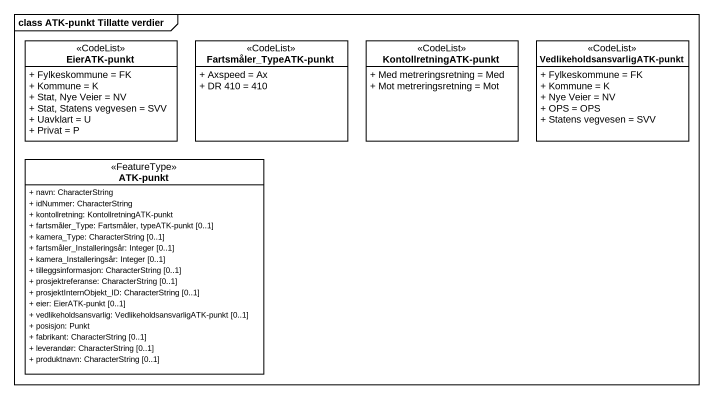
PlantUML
@startuml
mainframe class ATK-punkt Tillatte verdier
hide circle
hide empty members
skinparam classAttributeIconSize 0
class "EierATK-punkt" as EierATK_punkt <<CodeList>> {
  + Fylkeskommune = FK
  + Kommune = K
  + Stat, Nye Veier = NV
  + Stat, Statens vegvesen = SVV
  + Uavklart = U
  + Privat = P
}
class "Fartsmåler_TypeATK-punkt" as Fartsmåler_TypeATK_punkt <<CodeList>> {
  + Axspeed = Ax
  + DR 410 = 410
}
class "KontollretningATK-punkt" as KontollretningATK_punkt <<CodeList>> {
  + Med metreringsretning = Med
  + Mot metreringsretning = Mot
}
class "VedlikeholdsansvarligATK-punkt" as VedlikeholdsansvarligATK <<CodeList>> {
  + Fylkeskommune = FK
  + Kommune = K
  + Nye Veier = NV
  + OPS = OPS
  + Statens vegvesen = SVV
}
class "ATK-punkt" as ATK_punkt <<FeatureType>> {
  + navn: CharacterString
  + idNummer: CharacterString
  + kontollretning: KontollretningATK-punkt
  + fartsmåler_Type: Fartsmåler, typeATK-punkt [0..1]
  + kamera_Type: CharacterString [0..1]
  + fartsmåler_Installeringsår: Integer [0..1]
  + kamera_Installeringsår: Integer [0..1]
  + tilleggsinformasjon: CharacterString [0..1]
  + prosjektreferanse: CharacterString [0..1]
  + prosjektInternObjekt_ID: CharacterString [0..1]
  + eier: EierATK-punkt [0..1]
  + vedlikeholdsansvarlig: VedlikeholdsansvarligATK-punkt [0..1]
  + posisjon: Punkt
  + fabrikant: CharacterString [0..1]
  + leverandør: CharacterString [0..1]
  + produktnavn: CharacterString [0..1]
}
@enduml
